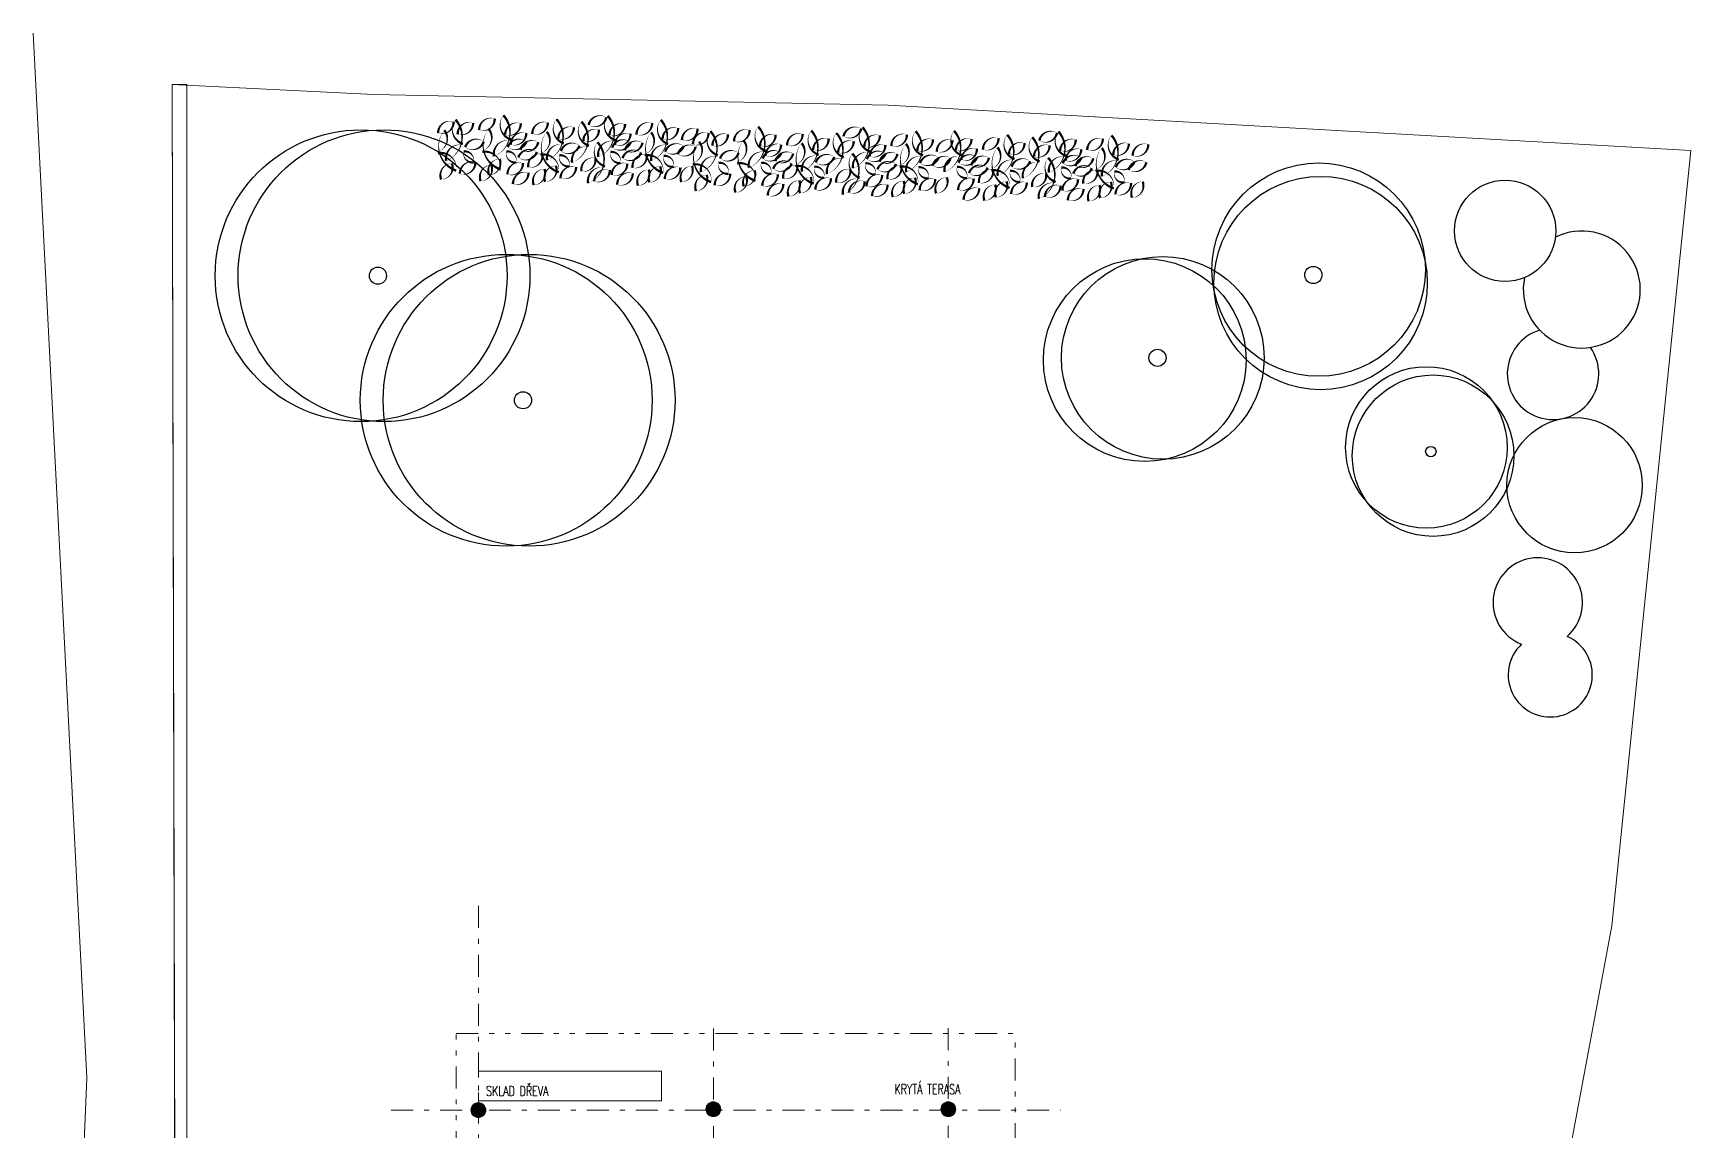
# Model space of a CAD drawing. Header units: metres. Extents: x -45 to 1930, y -347 to 488.
# Drawn here: x 139.84 to 173.36, y -13.33 to 8.87 of the extents above; entities that cross this region are included whole.
import ezdxf

# ---------------------------------------------------------------- set-up
doc = ezdxf.new("R2010")
doc.units = ezdxf.units.M
doc.linetypes.add('GETRENNT', pattern=[31.75, 12.7, -6.35, 0, -6.35, 0, -6.35])
doc.linetypes.add('ČERCHOVANÁ', pattern=[25.4, 12.7, -6.35, 0, -6.35])
for name, color, linetype in [('okna', 4, 'Continuous'), ('OSA', 7, 'ČERCHOVANÁ'), ('popis', 6, 'Continuous'), ('SRAFY', 3, 'Continuous'), ('zariz.predmety', 203, 'Continuous'), ('ZDIVO', 1, 'Continuous')]:
    doc.layers.add(name, color=color, linetype=linetype)
doc.styles.add('ROMANS', font='romans.shx', dxfattribs={"width": 0.7})

msp = doc.modelspace()

# ---------------------------------------------------------------- hatches: boundary and pattern name
at = {"layer": 'SRAFY', "linetype": 'Continuous', "lineweight": 0}
h = msp.add_hatch(color=256, dxfattribs=at)
edge = h.paths.add_edge_path()
edge.add_arc((148.843172, -12.907673), 0.15, 0, 360)
h = msp.add_hatch(color=256, dxfattribs=at)
edge = h.paths.add_edge_path()
edge.add_arc((153.593172, -12.888423), 0.15, 0, 360)
h = msp.add_hatch(color=256, dxfattribs=at)
edge = h.paths.add_edge_path()
edge.add_arc((158.343172, -12.888423), 0.15, 0, 360)

# ---------------------------------------------------------------- linework, layer by layer
at = {"linetype": 'Continuous', "lineweight": 0}
for p, q in [((139.841179, 8.871826), (140.92745, -12.252057)), ((142.706348, -15.181693), (142.651262, 7.836083)), ((142.651262, 7.836083), (142.951262, 7.836083)), ((142.951262, 7.836083), (142.947841, -15.181115)), ((140.92745, -12.252057), (140.618419, -19.642893))]:
    msp.add_line(p, q, dxfattribs=at)
at = {"layer": 'okna', "linetype": 'Continuous', "lineweight": 0}
for p, q in [((148.843172, -12.117932), (152.544429, -12.117932)), ((148.843172, -12.248227), (148.843172, -12.117932)), ((152.544429, -12.117932), (152.544429, -12.717932)), ((148.843172, -12.717932), (148.843172, -12.548227)), ((152.544429, -12.717932), (148.843172, -12.717932))]:
    msp.add_line(p, q, dxfattribs=at)
at = {"layer": 'OSA', "color": 253, "lineweight": 0, "ltscale": 0.035}
for p, q in [((148.843172, -8.77749), (148.843172, -33.800245)), ((153.593172, -11.256196), (153.593172, -34.030199)), ((158.343172, -11.2472), (158.343172, -36.508916)), ((147.079203, -12.907673), (160.608595, -12.907673))]:
    msp.add_line(p, q, dxfattribs=at)
at = {"layer": 'zariz.predmety', "color": 253, "linetype": 'Continuous', "ltscale": 0.001}
for points in [[(148.342213, 7.08103, 0, 0, 0.520567051), (148.342213, 7.08103, 0, 0.05, 0.520567051), (148.028473, 6.851085, 0, 0.05, 0.520567051), (148.342213, 7.08103, 0.05, 0.05, 0)], [(148.380104, 7.121484, 0, 0, 0.520567051), (148.380104, 7.121484, 0, 0.05, 0.520567051), (148.529935, 6.633121, 0, 0.05, 0.520567051), (148.508255, 6.61002, 0, 0.05, 0.520567051), (148.19116, 6.290648, 0, 0.05, 0.520567051), (148.380104, 7.121484, 0.05, 0.05, 0)], [(148.736428, 7.057903, 0, 0, 0.520567051), (148.736428, 7.057903, 0, 0.05, 0.520567051), (148.422687, 6.827959, 0, 0.05, 0.520567051), (148.736428, 7.057903, 0.05, 0.05, 0)], [(149.172735, 7.142875, 0, 0, 0.520567051), (149.172735, 7.142875, 0, 0.05, 0.520567051), (148.858994, 6.91293, 0, 0.05, 0.520567051), (149.172735, 7.142875, 0.05, 0.05, 0)], [(149.347385, 7.211117, 0, 0, 0.520567051), (149.347385, 7.211117, 0, 0.05, 0.520567051), (149.497216, 6.722754, 0, 0.05, 0.520567051), (149.475535, 6.699653, 0, 0.05, 0.520567051), (149.158441, 6.380281, 0, 0.05, 0.520567051), (149.347385, 7.211117, 0.05, 0.05, 0)], [(149.698979, 7.045852, 0, 0, 0.520567051), (149.698979, 7.045852, 0, 0.05, 0.520567051), (149.385239, 6.815907, 0, 0.05, 0.520567051), (149.698979, 7.045852, 0.05, 0.05, 0)], [(150.24596, 7.063348, 0, 0, 0.520567051), (150.24596, 7.063348, 0, 0.05, 0.520567051), (149.932219, 6.833403, 0, 0.05, 0.520567051), (150.24596, 7.063348, 0.05, 0.05, 0)], [(150.420609, 7.131589, 0, 0, 0.520567051), (150.420609, 7.131589, 0, 0.05, 0.520567051), (150.57044, 6.643227, 0, 0.05, 0.520567051), (150.54876, 6.620126, 0, 0.05, 0.520567051), (150.231666, 6.300754, 0, 0.05, 0.520567051), (150.420609, 7.131589, 0.05, 0.05, 0)], [(150.92686, 7.082746, 0, 0, 0.520567051), (150.92686, 7.082746, 0, 0.05, 0.520567051), (151.076691, 6.594383, 0, 0.05, 0.520567051), (151.05501, 6.571282, 0, 0.05, 0.520567051), (150.737916, 6.25191, 0, 0.05, 0.520567051), (150.92686, 7.082746, 0.05, 0.05, 0)], [(151.0721, 7.014701, 0, 0, 0.520567051), (151.0721, 7.014701, 0, 0.05, 0.520567051), (151.42867, 7.170153, 0, 0.05, 0.520567051), (151.0721, 7.014701, 0.05, 0.05, 0)], [(151.455504, 7.199532, 0, 0, 0.520567051), (151.455504, 7.199532, 0, 0.05, 0.520567051), (151.605336, 6.711169, 0, 0.05, 0.520567051), (151.583655, 6.688068, 0, 0.05, 0.520567051), (151.266561, 6.368696, 0, 0.05, 0.520567051), (151.455504, 7.199532, 0.05, 0.05, 0)], [(151.807099, 7.034267, 0, 0, 0.520567051), (151.807099, 7.034267, 0, 0.05, 0.520567051), (151.493358, 6.804323, 0, 0.05, 0.520567051), (151.807099, 7.034267, 0.05, 0.05, 0)], [(152.354079, 7.051763, 0, 0, 0.520567051), (152.354079, 7.051763, 0, 0.05, 0.520567051), (152.040339, 6.821819, 0, 0.05, 0.520567051), (152.354079, 7.051763, 0.05, 0.05, 0)], [(152.528729, 7.120005, 0, 0, 0.520567051), (152.528729, 7.120005, 0, 0.05, 0.520567051), (152.67856, 6.631642, 0, 0.05, 0.520567051), (152.65688, 6.608541, 0, 0.05, 0.520567051), (152.339785, 6.289169, 0, 0.05, 0.520567051), (152.528729, 7.120005, 0.05, 0.05, 0)], [(148.393963, 6.091683, 0, 0, 0.520567051), (148.393963, 6.091683, 0, 0.05, 0.520567051), (148.024203, 6.444138, 0, 0.05, 0.520567051), (148.031795, 6.474896, 0, 0.05, 0.520567051), (148.151904, 6.908626, 0, 0.05, 0.520567051), (148.393963, 6.091683, 0.05, 0.05, 0)], [(148.94996, 6.677352, 0, 0, 0.520567051), (148.94996, 6.677352, 0, 0.05, 0.520567051), (148.576988, 6.566902, 0, 0.05, 0.520567051), (148.94996, 6.677352, 0.05, 0.05, 0)], [(149.292308, 6.115807, 0, 0, 0.520567051), (149.292308, 6.115807, 0, 0.05, 0.520567051), (148.922548, 6.468263, 0, 0.05, 0.520567051), (148.930141, 6.499021, 0, 0.05, 0.520567051), (149.05025, 6.93275, 0, 0.05, 0.520567051), (149.292308, 6.115807, 0.05, 0.05, 0)], [(149.811369, 6.677186, 0, 0, 0.520567051), (149.811369, 6.677186, 0, 0.05, 0.520567051), (149.438396, 6.566736, 0, 0.05, 0.520567051), (149.811369, 6.677186, 0.05, 0.05, 0)], [(149.809652, 6.849379, 0, 0, 0.520567051), (149.809652, 6.849379, 0, 0.05, 0.520567051), (149.495911, 6.619435, 0, 0.05, 0.520567051), (149.809652, 6.849379, 0.05, 0.05, 0)], [(149.696127, 6.511781, 0, 0, 0.520567051), (149.696127, 6.511781, 0, 0.05, 0.520567051), (150.052698, 6.667234, 0, 0.05, 0.520567051), (149.696127, 6.511781, 0.05, 0.05, 0)], [(150.468463, 6.059136, 0, 0, 0.520567051), (150.468463, 6.059136, 0, 0.05, 0.520567051), (150.098702, 6.411592, 0, 0.05, 0.520567051), (150.106295, 6.44235, 0, 0.05, 0.520567051), (150.226404, 6.876079, 0, 0.05, 0.520567051), (150.468463, 6.059136, 0.05, 0.05, 0)], [(150.772204, 6.966325, 0, 0, 0.520567051), (150.772204, 6.966325, 0, 0.05, 0.520567051), (150.458463, 6.73638, 0, 0.05, 0.520567051), (150.772204, 6.966325, 0.05, 0.05, 0)], [(151.278454, 6.917481, 0, 0, 0.520567051), (151.278454, 6.917481, 0, 0.05, 0.520567051), (150.964713, 6.687537, 0, 0.05, 0.520567051), (151.278454, 6.917481, 0.05, 0.05, 0)], [(151.919489, 6.665601, 0, 0, 0.520567051), (151.919489, 6.665601, 0, 0.05, 0.520567051), (151.546516, 6.555151, 0, 0.05, 0.520567051), (151.919489, 6.665601, 0.05, 0.05, 0)], [(151.917772, 6.837794, 0, 0, 0.520567051), (151.917772, 6.837794, 0, 0.05, 0.520567051), (151.604031, 6.60785, 0, 0.05, 0.520567051), (151.917772, 6.837794, 0.05, 0.05, 0)], [(151.804247, 6.500197, 0, 0, 0.520567051), (151.804247, 6.500197, 0, 0.05, 0.520567051), (152.160817, 6.655649, 0, 0.05, 0.520567051), (151.804247, 6.500197, 0.05, 0.05, 0)], [(152.576582, 6.047552, 0, 0, 0.520567051), (152.576582, 6.047552, 0, 0.05, 0.520567051), (152.206822, 6.400007, 0, 0.05, 0.520567051), (152.214415, 6.430765, 0, 0.05, 0.520567051), (152.334523, 6.864495, 0, 0.05, 0.520567051), (152.576582, 6.047552, 0.05, 0.05, 0)], [(152.880324, 6.95474, 0, 0, 0.520567051), (152.880324, 6.95474, 0, 0.05, 0.520567051), (152.566583, 6.724796, 0, 0.05, 0.520567051), (152.880324, 6.95474, 0.05, 0.05, 0)], [(153.272909, 6.937795, 0, 0, 0.520567051), (153.272909, 6.937795, 0, 0.05, 0.520567051), (152.959169, 6.70785, 0, 0.05, 0.520567051), (153.272909, 6.937795, 0.05, 0.05, 0)], [(153.54608, 5.861223, 0, 0, 0.520567051), (153.54608, 5.861223, 0, 0.05, 0.520567051), (153.17632, 6.213679, 0, 0.05, 0.520567051), (153.183912, 6.244437, 0, 0.05, 0.520567051), (153.304021, 6.678166, 0, 0.05, 0.520567051), (153.54608, 5.861223, 0.05, 0.05, 0)], [(153.49433, 6.85057, 0, 0, 0.520567051), (153.49433, 6.85057, 0, 0.05, 0.520567051), (153.18059, 6.620625, 0, 0.05, 0.520567051), (153.49433, 6.85057, 0.05, 0.05, 0)], [(153.532221, 6.891024, 0, 0, 0.520567051), (153.532221, 6.891024, 0, 0.05, 0.520567051), (153.682052, 6.402662, 0, 0.05, 0.520567051), (153.660372, 6.37956, 0, 0.05, 0.520567051), (153.343277, 6.060188, 0, 0.05, 0.520567051), (153.532221, 6.891024, 0.05, 0.05, 0)], [(153.888545, 6.827444, 0, 0, 0.520567051), (153.888545, 6.827444, 0, 0.05, 0.520567051), (153.574804, 6.597499, 0, 0.05, 0.520567051), (153.888545, 6.827444, 0.05, 0.05, 0)], [(154.324852, 6.912415, 0, 0, 0.520567051), (154.324852, 6.912415, 0, 0.05, 0.520567051), (154.011111, 6.682471, 0, 0.05, 0.520567051), (154.324852, 6.912415, 0.05, 0.05, 0)], [(154.444425, 5.885348, 0, 0, 0.520567051), (154.444425, 5.885348, 0, 0.05, 0.520567051), (154.074665, 6.237803, 0, 0.05, 0.520567051), (154.082258, 6.268561, 0, 0.05, 0.520567051), (154.202367, 6.70229, 0, 0.05, 0.520567051), (154.444425, 5.885348, 0.05, 0.05, 0)], [(154.499502, 6.980657, 0, 0, 0.520567051), (154.499502, 6.980657, 0, 0.05, 0.520567051), (154.649333, 6.492294, 0, 0.05, 0.520567051), (154.627652, 6.469193, 0, 0.05, 0.520567051), (154.310558, 6.149821, 0, 0.05, 0.520567051), (154.499502, 6.980657, 0.05, 0.05, 0)], [(154.851097, 6.815392, 0, 0, 0.520567051), (154.851097, 6.815392, 0, 0.05, 0.520567051), (154.537356, 6.585448, 0, 0.05, 0.520567051), (154.851097, 6.815392, 0.05, 0.05, 0)], [(155.398077, 6.832888, 0, 0, 0.520567051), (155.398077, 6.832888, 0, 0.05, 0.520567051), (155.084336, 6.602944, 0, 0.05, 0.520567051), (155.398077, 6.832888, 0.05, 0.05, 0)], [(155.572726, 6.90113, 0, 0, 0.520567051), (155.572726, 6.90113, 0, 0.05, 0.520567051), (155.722557, 6.412767, 0, 0.05, 0.520567051), (155.700877, 6.389666, 0, 0.05, 0.520567051), (155.383783, 6.070294, 0, 0.05, 0.520567051), (155.572726, 6.90113, 0.05, 0.05, 0)], [(155.924321, 6.735865, 0, 0, 0.520567051), (155.924321, 6.735865, 0, 0.05, 0.520567051), (155.61058, 6.505921, 0, 0.05, 0.520567051), (155.924321, 6.735865, 0.05, 0.05, 0)], [(156.078977, 6.852286, 0, 0, 0.520567051), (156.078977, 6.852286, 0, 0.05, 0.520567051), (156.228808, 6.363924, 0, 0.05, 0.520567051), (156.207127, 6.340822, 0, 0.05, 0.520567051), (155.890033, 6.02145, 0, 0.05, 0.520567051), (156.078977, 6.852286, 0.05, 0.05, 0)], [(156.430571, 6.687022, 0, 0, 0.520567051), (156.430571, 6.687022, 0, 0.05, 0.520567051), (156.11683, 6.457077, 0, 0.05, 0.520567051), (156.430571, 6.687022, 0.05, 0.05, 0)], [(156.224217, 6.784241, 0, 0, 0.520567051), (156.224217, 6.784241, 0, 0.05, 0.520567051), (156.580787, 6.939693, 0, 0.05, 0.520567051), (156.224217, 6.784241, 0.05, 0.05, 0)], [(156.607622, 6.969072, 0, 0, 0.520567051), (156.607622, 6.969072, 0, 0.05, 0.520567051), (156.757453, 6.48071, 0, 0.05, 0.520567051), (156.735772, 6.457608, 0, 0.05, 0.520567051), (156.418678, 6.138236, 0, 0.05, 0.520567051), (156.607622, 6.969072, 0.05, 0.05, 0)], [(156.959216, 6.803808, 0, 0, 0.520567051), (156.959216, 6.803808, 0, 0.05, 0.520567051), (156.645475, 6.573863, 0, 0.05, 0.520567051), (156.959216, 6.803808, 0.05, 0.05, 0)], [(157.506196, 6.821303, 0, 0, 0.520567051), (157.506196, 6.821303, 0, 0.05, 0.520567051), (157.192456, 6.591359, 0, 0.05, 0.520567051), (157.506196, 6.821303, 0.05, 0.05, 0)], [(157.680846, 6.889545, 0, 0, 0.520567051), (157.680846, 6.889545, 0, 0.05, 0.520567051), (157.830677, 6.401183, 0, 0.05, 0.520567051), (157.808997, 6.378081, 0, 0.05, 0.520567051), (157.491902, 6.058709, 0, 0.05, 0.520567051), (157.680846, 6.889545, 0.05, 0.05, 0)], [(158.032441, 6.72428, 0, 0, 0.520567051), (158.032441, 6.72428, 0, 0.05, 0.520567051), (157.7187, 6.494336, 0, 0.05, 0.520567051), (158.032441, 6.72428, 0.05, 0.05, 0)], [(158.425027, 6.707335, 0, 0, 0.520567051), (158.425027, 6.707335, 0, 0.05, 0.520567051), (158.111286, 6.477391, 0, 0.05, 0.520567051), (158.425027, 6.707335, 0.05, 0.05, 0)], [(158.459419, 6.895698, 0, 0, 0.520567051), (158.459419, 6.895698, 0, 0.05, 0.520567051), (158.60925, 6.407335, 0, 0.05, 0.520567051), (158.58757, 6.384234, 0, 0.05, 0.520567051), (158.270475, 6.064862, 0, 0.05, 0.520567051), (158.459419, 6.895698, 0.05, 0.05, 0)], [(158.811014, 6.730433, 0, 0, 0.520567051), (158.811014, 6.730433, 0, 0.05, 0.520567051), (158.497273, 6.500489, 0, 0.05, 0.520567051), (158.811014, 6.730433, 0.05, 0.05, 0)], [(159.357994, 6.747929, 0, 0, 0.520567051), (159.357994, 6.747929, 0, 0.05, 0.520567051), (159.044253, 6.517984, 0, 0.05, 0.520567051), (159.357994, 6.747929, 0.05, 0.05, 0)], [(159.532644, 6.816171, 0, 0, 0.520567051), (159.532644, 6.816171, 0, 0.05, 0.520567051), (159.682475, 6.327808, 0, 0.05, 0.520567051), (159.660794, 6.304707, 0, 0.05, 0.520567051), (159.3437, 5.985335, 0, 0.05, 0.520567051), (159.532644, 6.816171, 0.05, 0.05, 0)], [(160.038894, 6.767327, 0, 0, 0.520567051), (160.038894, 6.767327, 0, 0.05, 0.520567051), (160.188725, 6.278965, 0, 0.05, 0.520567051), (160.167044, 6.255863, 0, 0.05, 0.520567051), (159.84995, 5.936491, 0, 0.05, 0.520567051), (160.038894, 6.767327, 0.05, 0.05, 0)], [(160.184134, 6.699282, 0, 0, 0.520567051), (160.184134, 6.699282, 0, 0.05, 0.520567051), (160.540704, 6.854734, 0, 0.05, 0.520567051), (160.184134, 6.699282, 0.05, 0.05, 0)], [(160.567539, 6.884113, 0, 0, 0.520567051), (160.567539, 6.884113, 0, 0.05, 0.520567051), (160.71737, 6.395751, 0, 0.05, 0.520567051), (160.695689, 6.372649, 0, 0.05, 0.520567051), (160.378595, 6.053277, 0, 0.05, 0.520567051), (160.567539, 6.884113, 0.05, 0.05, 0)], [(160.919133, 6.718848, 0, 0, 0.520567051), (160.919133, 6.718848, 0, 0.05, 0.520567051), (160.605393, 6.488904, 0, 0.05, 0.520567051), (160.919133, 6.718848, 0.05, 0.05, 0)], [(161.466114, 6.736344, 0, 0, 0.520567051), (161.466114, 6.736344, 0, 0.05, 0.520567051), (161.152373, 6.5064, 0, 0.05, 0.520567051), (161.466114, 6.736344, 0.05, 0.05, 0)], [(161.640763, 6.804586, 0, 0, 0.520567051), (161.640763, 6.804586, 0, 0.05, 0.520567051), (161.790594, 6.316224, 0, 0.05, 0.520567051), (161.768914, 6.293122, 0, 0.05, 0.520567051), (161.45182, 5.97375, 0, 0.05, 0.520567051), (161.640763, 6.804586, 0.05, 0.05, 0)], [(148.745675, 6.258071, 0, 0, 0.520567051), (148.745675, 6.258071, 0, 0.05, 0.520567051), (148.545965, 6.480364, 0, 0.05, 0.520567051), (148.745675, 6.258071, 0.05, 0.05, 0)], [(149.607084, 6.257905, 0, 0, 0.520567051), (149.607084, 6.257905, 0, 0.05, 0.520567051), (149.407374, 6.480198, 0, 0.05, 0.520567051), (149.607084, 6.257905, 0.05, 0.05, 0)], [(150.023185, 6.468828, 0, 0, 0.520567051), (150.023185, 6.468828, 0, 0.05, 0.520567051), (149.650212, 6.358378, 0, 0.05, 0.520567051), (150.023185, 6.468828, 0.05, 0.05, 0)], [(149.852976, 6.159724, 0, 0, 0.520567051), (149.852976, 6.159724, 0, 0.05, 0.520567051), (150.136077, 6.426485, 0, 0.05, 0.520567051), (149.852976, 6.159724, 0.05, 0.05, 0)], [(150.680308, 6.178378, 0, 0, 0.520567051), (150.680308, 6.178378, 0, 0.05, 0.520567051), (150.480599, 6.40067, 0, 0.05, 0.520567051), (150.680308, 6.178378, 0.05, 0.05, 0)], [(150.884594, 6.597659, 0, 0, 0.520567051), (150.884594, 6.597659, 0, 0.05, 0.520567051), (150.511621, 6.487209, 0, 0.05, 0.520567051), (150.884594, 6.597659, 0.05, 0.05, 0)], [(150.9262, 6.080196, 0, 0, 0.520567051), (150.9262, 6.080196, 0, 0.05, 0.520567051), (151.209301, 6.346958, 0, 0.05, 0.520567051), (150.9262, 6.080196, 0.05, 0.05, 0)], [(151.250291, 6.666637, 0, 0, 0.520567051), (151.250291, 6.666637, 0, 0.05, 0.520567051), (151.400122, 6.178275, 0, 0.05, 0.520567051), (151.378442, 6.155173, 0, 0.05, 0.520567051), (151.061347, 5.835801, 0, 0.05, 0.520567051), (151.250291, 6.666637, 0.05, 0.05, 0)], [(151.715203, 6.24632, 0, 0, 0.520567051), (151.715203, 6.24632, 0, 0.05, 0.520567051), (151.515494, 6.468613, 0, 0.05, 0.520567051), (151.715203, 6.24632, 0.05, 0.05, 0)], [(152.131304, 6.457243, 0, 0, 0.520567051), (152.131304, 6.457243, 0, 0.05, 0.520567051), (151.758332, 6.346794, 0, 0.05, 0.520567051), (152.131304, 6.457243, 0.05, 0.05, 0)], [(151.961095, 6.148139, 0, 0, 0.520567051), (151.961095, 6.148139, 0, 0.05, 0.520567051), (152.244196, 6.4149, 0, 0.05, 0.520567051), (151.961095, 6.148139, 0.05, 0.05, 0)], [(152.788428, 6.166793, 0, 0, 0.520567051), (152.788428, 6.166793, 0, 0.05, 0.520567051), (152.588718, 6.389086, 0, 0.05, 0.520567051), (152.788428, 6.166793, 0.05, 0.05, 0)], [(152.992713, 6.586074, 0, 0, 0.520567051), (152.992713, 6.586074, 0, 0.05, 0.520567051), (152.619741, 6.475624, 0, 0.05, 0.520567051), (152.992713, 6.586074, 0.05, 0.05, 0)], [(152.877472, 6.42067, 0, 0, 0.520567051), (152.877472, 6.42067, 0, 0.05, 0.520567051), (153.234042, 6.576122, 0, 0.05, 0.520567051), (152.877472, 6.42067, 0.05, 0.05, 0)], [(154.102077, 6.446892, 0, 0, 0.520567051), (154.102077, 6.446892, 0, 0.05, 0.520567051), (153.729105, 6.336443, 0, 0.05, 0.520567051), (154.102077, 6.446892, 0.05, 0.05, 0)], [(154.963486, 6.446726, 0, 0, 0.520567051), (154.963486, 6.446726, 0, 0.05, 0.520567051), (154.590513, 6.336277, 0, 0.05, 0.520567051), (154.963486, 6.446726, 0.05, 0.05, 0)], [(154.961769, 6.618919, 0, 0, 0.520567051), (154.961769, 6.618919, 0, 0.05, 0.520567051), (154.648029, 6.388975, 0, 0.05, 0.520567051), (154.961769, 6.618919, 0.05, 0.05, 0)], [(154.848245, 6.281322, 0, 0, 0.520567051), (154.848245, 6.281322, 0, 0.05, 0.520567051), (155.204815, 6.436774, 0, 0.05, 0.520567051), (154.848245, 6.281322, 0.05, 0.05, 0)], [(155.62058, 5.828677, 0, 0, 0.520567051), (155.62058, 5.828677, 0, 0.05, 0.520567051), (155.250819, 6.181132, 0, 0.05, 0.520567051), (155.258412, 6.21189, 0, 0.05, 0.520567051), (155.378521, 6.64562, 0, 0.05, 0.520567051), (155.62058, 5.828677, 0.05, 0.05, 0)], [(156.036711, 6.367199, 0, 0, 0.520567051), (156.036711, 6.367199, 0, 0.05, 0.520567051), (155.663738, 6.256749, 0, 0.05, 0.520567051), (156.036711, 6.367199, 0.05, 0.05, 0)], [(156.402408, 6.436178, 0, 0, 0.520567051), (156.402408, 6.436178, 0, 0.05, 0.520567051), (156.552239, 5.947815, 0, 0.05, 0.520567051), (156.530559, 5.924714, 0, 0.05, 0.520567051), (156.213464, 5.605342, 0, 0.05, 0.520567051), (156.402408, 6.436178, 0.05, 0.05, 0)], [(157.071606, 6.435142, 0, 0, 0.520567051), (157.071606, 6.435142, 0, 0.05, 0.520567051), (156.698633, 6.324692, 0, 0.05, 0.520567051), (157.071606, 6.435142, 0.05, 0.05, 0)], [(157.069889, 6.607335, 0, 0, 0.520567051), (157.069889, 6.607335, 0, 0.05, 0.520567051), (156.756148, 6.37739, 0, 0.05, 0.520567051), (157.069889, 6.607335, 0.05, 0.05, 0)], [(156.956364, 6.269737, 0, 0, 0.520567051), (156.956364, 6.269737, 0, 0.05, 0.520567051), (157.312934, 6.425189, 0, 0.05, 0.520567051), (156.956364, 6.269737, 0.05, 0.05, 0)], [(157.728699, 5.817092, 0, 0, 0.520567051), (157.728699, 5.817092, 0, 0.05, 0.520567051), (157.358939, 6.169547, 0, 0.05, 0.520567051), (157.366532, 6.200306, 0, 0.05, 0.520567051), (157.48664, 6.634035, 0, 0.05, 0.520567051), (157.728699, 5.817092, 0.05, 0.05, 0)], [(158.14483, 6.355614, 0, 0, 0.520567051), (158.14483, 6.355614, 0, 0.05, 0.520567051), (157.771858, 6.245165, 0, 0.05, 0.520567051), (158.14483, 6.355614, 0.05, 0.05, 0)], [(158.029589, 6.19021, 0, 0, 0.520567051), (158.029589, 6.19021, 0, 0.05, 0.520567051), (158.386159, 6.345662, 0, 0.05, 0.520567051), (158.029589, 6.19021, 0.05, 0.05, 0)], [(158.923403, 6.361767, 0, 0, 0.520567051), (158.923403, 6.361767, 0, 0.05, 0.520567051), (158.550431, 6.251317, 0, 0.05, 0.520567051), (158.923403, 6.361767, 0.05, 0.05, 0)], [(158.921687, 6.53396, 0, 0, 0.520567051), (158.921687, 6.53396, 0, 0.05, 0.520567051), (158.607946, 6.304016, 0, 0.05, 0.520567051), (158.921687, 6.53396, 0.05, 0.05, 0)], [(158.808162, 6.196363, 0, 0, 0.520567051), (158.808162, 6.196363, 0, 0.05, 0.520567051), (159.164732, 6.351815, 0, 0.05, 0.520567051), (158.808162, 6.196363, 0.05, 0.05, 0)], [(159.580497, 5.743718, 0, 0, 0.520567051), (159.580497, 5.743718, 0, 0.05, 0.520567051), (159.210737, 6.096173, 0, 0.05, 0.520567051), (159.218329, 6.126931, 0, 0.05, 0.520567051), (159.338438, 6.56066, 0, 0.05, 0.520567051), (159.580497, 5.743718, 0.05, 0.05, 0)], [(159.884238, 6.650906, 0, 0, 0.520567051), (159.884238, 6.650906, 0, 0.05, 0.520567051), (159.570497, 6.420961, 0, 0.05, 0.520567051), (159.884238, 6.650906, 0.05, 0.05, 0)], [(160.390488, 6.602062, 0, 0, 0.520567051), (160.390488, 6.602062, 0, 0.05, 0.520567051), (160.076748, 6.372118, 0, 0.05, 0.520567051), (160.390488, 6.602062, 0.05, 0.05, 0)], [(160.362325, 6.351218, 0, 0, 0.520567051), (160.362325, 6.351218, 0, 0.05, 0.520567051), (160.512156, 5.862856, 0, 0.05, 0.520567051), (160.490476, 5.839755, 0, 0.05, 0.520567051), (160.173382, 5.520383, 0, 0.05, 0.520567051), (160.362325, 6.351218, 0.05, 0.05, 0)], [(161.031523, 6.350182, 0, 0, 0.520567051), (161.031523, 6.350182, 0, 0.05, 0.520567051), (160.65855, 6.239733, 0, 0.05, 0.520567051), (161.031523, 6.350182, 0.05, 0.05, 0)], [(161.029806, 6.522376, 0, 0, 0.520567051), (161.029806, 6.522376, 0, 0.05, 0.520567051), (160.716065, 6.292431, 0, 0.05, 0.520567051), (161.029806, 6.522376, 0.05, 0.05, 0)], [(160.916281, 6.184778, 0, 0, 0.520567051), (160.916281, 6.184778, 0, 0.05, 0.520567051), (161.272852, 6.34023, 0, 0.05, 0.520567051), (160.916281, 6.184778, 0.05, 0.05, 0)], [(161.688616, 5.732133, 0, 0, 0.520567051), (161.688616, 5.732133, 0, 0.05, 0.520567051), (161.318856, 6.084588, 0, 0.05, 0.520567051), (161.326449, 6.115346, 0, 0.05, 0.520567051), (161.446558, 6.549076, 0, 0.05, 0.520567051), (161.688616, 5.732133, 0.05, 0.05, 0)], [(161.992358, 6.639321, 0, 0, 0.520567051), (161.992358, 6.639321, 0, 0.05, 0.520567051), (161.678617, 6.409377, 0, 0.05, 0.520567051), (161.992358, 6.639321, 0.05, 0.05, 0)], [(162.384944, 6.622376, 0, 0, 0.520567051), (162.384944, 6.622376, 0, 0.05, 0.520567051), (162.071203, 6.392432, 0, 0.05, 0.520567051), (162.384944, 6.622376, 0.05, 0.05, 0)], [(148.305264, 6.236973, 0, 0, 0.520567051), (148.305264, 6.236973, 0, 0.05, 0.520567051), (148.089814, 5.913106, 0, 0.05, 0.520567051), (148.305264, 6.236973, 0.05, 0.05, 0)], [(148.468112, 6.027759, 0, 0, 0.520567051), (148.468112, 6.027759, 0, 0.05, 0.520567051), (148.781853, 6.257704, 0, 0.05, 0.520567051), (148.468112, 6.027759, 0.05, 0.05, 0)], [(149.103868, 6.203532, 0, 0, 0.520567051), (149.103868, 6.203532, 0, 0.05, 0.520567051), (148.888418, 5.879665, 0, 0.05, 0.520567051), (149.103868, 6.203532, 0.05, 0.05, 0)], [(149.272545, 6.326605, 0, 0, 0.520567051), (149.272545, 6.326605, 0, 0.05, 0.520567051), (149.057095, 6.002739, 0, 0.05, 0.520567051), (149.272545, 6.326605, 0.05, 0.05, 0)], [(149.430664, 6.015708, 0, 0, 0.520567051), (149.430664, 6.015708, 0, 0.05, 0.520567051), (149.744405, 6.245652, 0, 0.05, 0.520567051), (149.430664, 6.015708, 0.05, 0.05, 0)], [(149.541337, 5.819235, 0, 0, 0.520567051), (149.541337, 5.819235, 0, 0.05, 0.520567051), (149.855078, 6.04918, 0, 0.05, 0.520567051), (149.541337, 5.819235, 0.05, 0.05, 0)], [(150.177092, 6.124004, 0, 0, 0.520567051), (150.177092, 6.124004, 0, 0.05, 0.520567051), (149.961643, 5.800138, 0, 0.05, 0.520567051), (150.177092, 6.124004, 0.05, 0.05, 0)], [(150.408862, 6.190094, 0, 0, 0.520567051), (150.408862, 6.190094, 0, 0.05, 0.520567051), (150.193413, 5.866228, 0, 0.05, 0.520567051), (150.408862, 6.190094, 0.05, 0.05, 0)], [(150.503889, 5.936181, 0, 0, 0.520567051), (150.503889, 5.936181, 0, 0.05, 0.520567051), (150.81763, 6.166125, 0, 0.05, 0.520567051), (150.503889, 5.936181, 0.05, 0.05, 0)], [(151.499011, 6.103997, 0, 0, 0.520567051), (151.499011, 6.103997, 0, 0.05, 0.520567051), (151.185271, 5.874052, 0, 0.05, 0.520567051), (151.499011, 6.103997, 0.05, 0.05, 0)], [(151.538784, 6.004123, 0, 0, 0.520567051), (151.538784, 6.004123, 0, 0.05, 0.520567051), (151.852525, 6.234068, 0, 0.05, 0.520567051), (151.538784, 6.004123, 0.05, 0.05, 0)], [(151.649457, 5.807651, 0, 0, 0.520567051), (151.649457, 5.807651, 0, 0.05, 0.520567051), (151.963197, 6.037595, 0, 0.05, 0.520567051), (151.649457, 5.807651, 0.05, 0.05, 0)], [(152.285212, 6.11242, 0, 0, 0.520567051), (152.285212, 6.11242, 0, 0.05, 0.520567051), (152.069762, 5.788554, 0, 0.05, 0.520567051), (152.285212, 6.11242, 0.05, 0.05, 0)], [(152.516982, 6.178509, 0, 0, 0.520567051), (152.516982, 6.178509, 0, 0.05, 0.520567051), (152.301532, 5.854643, 0, 0.05, 0.520567051), (152.516982, 6.178509, 0.05, 0.05, 0)], [(152.612008, 5.924596, 0, 0, 0.520567051), (152.612008, 5.924596, 0, 0.05, 0.520567051), (152.925749, 6.154541, 0, 0.05, 0.520567051), (152.612008, 5.924596, 0.05, 0.05, 0)], [(153.160545, 6.185372, 0, 0, 0.520567051), (153.160545, 6.185372, 0, 0.05, 0.520567051), (152.945095, 5.861506, 0, 0.05, 0.520567051), (153.160545, 6.185372, 0.05, 0.05, 0)], [(153.620229, 5.7973, 0, 0, 0.520567051), (153.620229, 5.7973, 0, 0.05, 0.520567051), (153.93397, 6.027244, 0, 0.05, 0.520567051), (153.620229, 5.7973, 0.05, 0.05, 0)], [(153.897792, 6.027611, 0, 0, 0.520567051), (153.897792, 6.027611, 0, 0.05, 0.520567051), (153.698082, 6.249904, 0, 0.05, 0.520567051), (153.897792, 6.027611, 0.05, 0.05, 0)], [(154.424662, 6.096146, 0, 0, 0.520567051), (154.424662, 6.096146, 0, 0.05, 0.520567051), (154.209212, 5.772279, 0, 0.05, 0.520567051), (154.424662, 6.096146, 0.05, 0.05, 0)], [(154.759201, 6.027445, 0, 0, 0.520567051), (154.759201, 6.027445, 0, 0.05, 0.520567051), (154.559491, 6.249738, 0, 0.05, 0.520567051), (154.759201, 6.027445, 0.05, 0.05, 0)], [(154.582781, 5.785248, 0, 0, 0.520567051), (154.582781, 5.785248, 0, 0.05, 0.520567051), (154.896522, 6.015193, 0, 0.05, 0.520567051), (154.582781, 5.785248, 0.05, 0.05, 0)], [(155.175302, 6.238368, 0, 0, 0.520567051), (155.175302, 6.238368, 0, 0.05, 0.520567051), (154.802329, 6.127919, 0, 0.05, 0.520567051), (155.175302, 6.238368, 0.05, 0.05, 0)], [(155.005093, 5.929264, 0, 0, 0.520567051), (155.005093, 5.929264, 0, 0.05, 0.520567051), (155.288194, 6.196025, 0, 0.05, 0.520567051), (155.005093, 5.929264, 0.05, 0.05, 0)], [(155.832425, 5.947918, 0, 0, 0.520567051), (155.832425, 5.947918, 0, 0.05, 0.520567051), (155.632716, 6.170211, 0, 0.05, 0.520567051), (155.832425, 5.947918, 0.05, 0.05, 0)], [(156.078317, 5.849737, 0, 0, 0.520567051), (156.078317, 5.849737, 0, 0.05, 0.520567051), (156.361418, 6.116498, 0, 0.05, 0.520567051), (156.078317, 5.849737, 0.05, 0.05, 0)], [(156.86732, 6.01586, 0, 0, 0.520567051), (156.86732, 6.01586, 0, 0.05, 0.520567051), (156.667611, 6.238153, 0, 0.05, 0.520567051), (156.86732, 6.01586, 0.05, 0.05, 0)], [(156.690901, 5.773664, 0, 0, 0.520567051), (156.690901, 5.773664, 0, 0.05, 0.520567051), (157.004642, 6.003608, 0, 0.05, 0.520567051), (156.690901, 5.773664, 0.05, 0.05, 0)], [(157.283421, 6.226784, 0, 0, 0.520567051), (157.283421, 6.226784, 0, 0.05, 0.520567051), (156.910449, 6.116334, 0, 0.05, 0.520567051), (157.283421, 6.226784, 0.05, 0.05, 0)], [(157.113212, 5.917679, 0, 0, 0.520567051), (157.113212, 5.917679, 0, 0.05, 0.520567051), (157.396313, 6.184441, 0, 0.05, 0.520567051), (157.113212, 5.917679, 0.05, 0.05, 0)], [(157.940545, 5.936333, 0, 0, 0.520567051), (157.940545, 5.936333, 0, 0.05, 0.520567051), (157.740835, 6.158626, 0, 0.05, 0.520567051), (157.940545, 5.936333, 0.05, 0.05, 0)], [(158.719118, 5.942486, 0, 0, 0.520567051), (158.719118, 5.942486, 0, 0.05, 0.520567051), (158.519408, 6.164779, 0, 0.05, 0.520567051), (158.719118, 5.942486, 0.05, 0.05, 0)], [(159.135219, 6.153409, 0, 0, 0.520567051), (159.135219, 6.153409, 0, 0.05, 0.520567051), (158.762246, 6.04296, 0, 0.05, 0.520567051), (159.135219, 6.153409, 0.05, 0.05, 0)], [(158.96501, 5.844305, 0, 0, 0.520567051), (158.96501, 5.844305, 0, 0.05, 0.520567051), (159.248111, 6.111066, 0, 0.05, 0.520567051), (158.96501, 5.844305, 0.05, 0.05, 0)], [(159.792343, 5.862959, 0, 0, 0.520567051), (159.792343, 5.862959, 0, 0.05, 0.520567051), (159.592633, 6.085252, 0, 0.05, 0.520567051), (159.792343, 5.862959, 0.05, 0.05, 0)], [(159.996628, 6.28224, 0, 0, 0.520567051), (159.996628, 6.28224, 0, 0.05, 0.520567051), (159.623655, 6.17179, 0, 0.05, 0.520567051), (159.996628, 6.28224, 0.05, 0.05, 0)], [(160.038234, 5.764778, 0, 0, 0.520567051), (160.038234, 5.764778, 0, 0.05, 0.520567051), (160.321336, 6.031539, 0, 0.05, 0.520567051), (160.038234, 5.764778, 0.05, 0.05, 0)], [(160.827238, 5.930901, 0, 0, 0.520567051), (160.827238, 5.930901, 0, 0.05, 0.520567051), (160.627528, 6.153194, 0, 0.05, 0.520567051), (160.827238, 5.930901, 0.05, 0.05, 0)], [(161.243339, 6.141825, 0, 0, 0.520567051), (161.243339, 6.141825, 0, 0.05, 0.520567051), (160.870366, 6.031375, 0, 0.05, 0.520567051), (161.243339, 6.141825, 0.05, 0.05, 0)], [(161.07313, 5.83272, 0, 0, 0.520567051), (161.07313, 5.83272, 0, 0.05, 0.520567051), (161.356231, 6.099481, 0, 0.05, 0.520567051), (161.07313, 5.83272, 0.05, 0.05, 0)], [(161.900462, 5.851374, 0, 0, 0.520567051), (161.900462, 5.851374, 0, 0.05, 0.520567051), (161.700753, 6.073667, 0, 0.05, 0.520567051), (161.900462, 5.851374, 0.05, 0.05, 0)], [(162.104748, 6.270655, 0, 0, 0.520567051), (162.104748, 6.270655, 0, 0.05, 0.520567051), (161.731775, 6.160206, 0, 0.05, 0.520567051), (162.104748, 6.270655, 0.05, 0.05, 0)], [(161.989506, 6.105251, 0, 0, 0.520567051), (161.989506, 6.105251, 0, 0.05, 0.520567051), (162.346076, 6.260703, 0, 0.05, 0.520567051), (161.989506, 6.105251, 0.05, 0.05, 0)], [(153.457381, 6.006513, 0, 0, 0.520567051), (153.457381, 6.006513, 0, 0.05, 0.520567051), (153.241931, 5.682647, 0, 0.05, 0.520567051), (153.457381, 6.006513, 0.05, 0.05, 0)], [(154.255985, 5.973072, 0, 0, 0.520567051), (154.255985, 5.973072, 0, 0.05, 0.520567051), (154.040535, 5.649206, 0, 0.05, 0.520567051), (154.255985, 5.973072, 0.05, 0.05, 0)], [(154.693454, 5.588776, 0, 0, 0.520567051), (154.693454, 5.588776, 0, 0.05, 0.520567051), (155.007195, 5.81872, 0, 0.05, 0.520567051), (154.693454, 5.588776, 0.05, 0.05, 0)], [(155.329209, 5.893545, 0, 0, 0.520567051), (155.329209, 5.893545, 0, 0.05, 0.520567051), (155.11376, 5.569679, 0, 0.05, 0.520567051), (155.329209, 5.893545, 0.05, 0.05, 0)], [(155.560979, 5.959634, 0, 0, 0.520567051), (155.560979, 5.959634, 0, 0.05, 0.520567051), (155.34553, 5.635768, 0, 0.05, 0.520567051), (155.560979, 5.959634, 0.05, 0.05, 0)], [(155.656006, 5.705721, 0, 0, 0.520567051), (155.656006, 5.705721, 0, 0.05, 0.520567051), (155.969747, 5.935666, 0, 0.05, 0.520567051), (155.656006, 5.705721, 0.05, 0.05, 0)], [(156.651128, 5.873537, 0, 0, 0.520567051), (156.651128, 5.873537, 0, 0.05, 0.520567051), (156.337388, 5.643593, 0, 0.05, 0.520567051), (156.651128, 5.873537, 0.05, 0.05, 0)], [(156.801574, 5.577191, 0, 0, 0.520567051), (156.801574, 5.577191, 0, 0.05, 0.520567051), (157.115314, 5.807135, 0, 0.05, 0.520567051), (156.801574, 5.577191, 0.05, 0.05, 0)], [(157.437329, 5.88196, 0, 0, 0.520567051), (157.437329, 5.88196, 0, 0.05, 0.520567051), (157.221879, 5.558094, 0, 0.05, 0.520567051), (157.437329, 5.88196, 0.05, 0.05, 0)], [(157.669099, 5.94805, 0, 0, 0.520567051), (157.669099, 5.94805, 0, 0.05, 0.520567051), (157.453649, 5.624184, 0, 0.05, 0.520567051), (157.669099, 5.94805, 0.05, 0.05, 0)], [(157.764125, 5.694136, 0, 0, 0.520567051), (157.764125, 5.694136, 0, 0.05, 0.520567051), (158.077866, 5.924081, 0, 0.05, 0.520567051), (157.764125, 5.694136, 0.05, 0.05, 0)], [(158.312662, 5.954912, 0, 0, 0.520567051), (158.312662, 5.954912, 0, 0.05, 0.520567051), (158.097212, 5.631046, 0, 0.05, 0.520567051), (158.312662, 5.954912, 0.05, 0.05, 0)], [(158.542698, 5.700289, 0, 0, 0.520567051), (158.542698, 5.700289, 0, 0.05, 0.520567051), (158.856439, 5.930234, 0, 0.05, 0.520567051), (158.542698, 5.700289, 0.05, 0.05, 0)], [(158.653371, 5.503816, 0, 0, 0.520567051), (158.653371, 5.503816, 0, 0.05, 0.520567051), (158.967112, 5.733761, 0, 0.05, 0.520567051), (158.653371, 5.503816, 0.05, 0.05, 0)], [(159.289127, 5.808586, 0, 0, 0.520567051), (159.289127, 5.808586, 0, 0.05, 0.520567051), (159.073677, 5.484719, 0, 0.05, 0.520567051), (159.289127, 5.808586, 0.05, 0.05, 0)], [(159.520896, 5.874675, 0, 0, 0.520567051), (159.520896, 5.874675, 0, 0.05, 0.520567051), (159.305447, 5.550809, 0, 0.05, 0.520567051), (159.520896, 5.874675, 0.05, 0.05, 0)], [(159.615923, 5.620762, 0, 0, 0.520567051), (159.615923, 5.620762, 0, 0.05, 0.520567051), (159.929664, 5.850706, 0, 0.05, 0.520567051), (159.615923, 5.620762, 0.05, 0.05, 0)], [(160.611046, 5.788578, 0, 0, 0.520567051), (160.611046, 5.788578, 0, 0.05, 0.520567051), (160.297305, 5.558634, 0, 0.05, 0.520567051), (160.611046, 5.788578, 0.05, 0.05, 0)], [(160.650818, 5.688704, 0, 0, 0.520567051), (160.650818, 5.688704, 0, 0.05, 0.520567051), (160.964559, 5.918649, 0, 0.05, 0.520567051), (160.650818, 5.688704, 0.05, 0.05, 0)], [(160.761491, 5.492232, 0, 0, 0.520567051), (160.761491, 5.492232, 0, 0.05, 0.520567051), (161.075232, 5.722176, 0, 0.05, 0.520567051), (160.761491, 5.492232, 0.05, 0.05, 0)], [(161.397246, 5.797001, 0, 0, 0.520567051), (161.397246, 5.797001, 0, 0.05, 0.520567051), (161.181797, 5.473135, 0, 0.05, 0.520567051), (161.397246, 5.797001, 0.05, 0.05, 0)], [(161.629016, 5.863091, 0, 0, 0.520567051), (161.629016, 5.863091, 0, 0.05, 0.520567051), (161.413566, 5.539224, 0, 0.05, 0.520567051), (161.629016, 5.863091, 0.05, 0.05, 0)], [(161.724043, 5.609177, 0, 0, 0.520567051), (161.724043, 5.609177, 0, 0.05, 0.520567051), (162.037783, 5.839122, 0, 0.05, 0.520567051), (161.724043, 5.609177, 0.05, 0.05, 0)], [(162.272579, 5.869953, 0, 0, 0.520567051), (162.272579, 5.869953, 0, 0.05, 0.520567051), (162.057129, 5.546087, 0, 0.05, 0.520567051), (162.272579, 5.869953, 0.05, 0.05, 0)]]:
    msp.add_lwpolyline(points, format="xyseb", close=True, dxfattribs=at)
for centre, radius in [((146.471344, 3.966224), 2.950006), ((146.934769, 3.966224), 2.950006), ((165.831139, 4.09012), 2.157183), ((165.86996, 3.818419), 2.157183), ((169.600095, 4.874), 1.02467), ((149.40484, 1.447751), 2.950006), ((149.868265, 1.447751), 2.950006), ((146.811455, 3.966224), 0.17334), ((162.315355, 2.259658), 2.049414), ((162.679885, 2.305206), 2.049414), ((165.722926, 3.981944), 0.17334), ((162.571672, 2.305206), 0.17334), ((168.008365, 0.494688), 1.632161), ((168.14272, 0.326811), 1.632161), ((149.744951, 1.447751), 0.17334), ((171.004553, -0.270941), 1.36865), ((168.098684, 0.410255), 0.105278)]:
    msp.add_circle(centre, radius, dxfattribs=at)
for centre, radius, start, end in [((171.150299, 3.686959), 1.183175, 168.2878046, 116.8273218), ((170.569322, 1.980948), 0.924913, 107.0042853, 35.3834263), ((170.26107, -2.643073), 0.904506, 310.9093952, 248.6021731), ((170.512651, -4.106302), 0.850863, 133.1193373, 66.392231)]:
    msp.add_arc(centre, radius, start, end, dxfattribs=at)
at = {"layer": 'ZDIVO', "linetype": 'Continuous', "lineweight": 0, "flags": 128}
msp.add_lwpolyline([(166.325758, -46.833055), (143.183432, -30.29346), (142.741859, -30.019693), (142.651262, 7.836083), (146.725913, 7.633634), (157.126179, 7.416588), (173.355135, 6.497163), (171.758768, -9.17884), (169.47157, -21.436195), (167.875314, -30.444402), (166.433603, -42.7286)], close=True, dxfattribs=at)
at = {"layer": 'ZDIVO', "linetype": 'GETRENNT', "lineweight": 0, "ltscale": 0.035, "flags": 128}
msp.add_lwpolyline([(148.393172, -11.360871), (159.693172, -11.360871), (159.693172, -35.600022), (159.842651, -35.678025), (159.842651, -36.185611), (148.393172, -30.210871)], close=True, dxfattribs=at)
at = {"layer": 'ZDIVO', "linetype": 'Continuous', "lineweight": 0}
for centre in [(148.843172, -12.907673), (153.593172, -12.888423), (158.343172, -12.888423)]:
    msp.add_circle(centre, 0.15, dxfattribs=at)

# ---------------------------------------------------------------- texts
at = {"layer": 'popis', "linetype": 'Continuous', "lineweight": 0, "char_height": 0.2, "width": 2.20915077, "attachment_point": 1, "style": 'ROMANS'}
for s, insert in [('SKLAD DŘEVA', (148.998489, -12.419739)), ('KRYTÁ TERASA', (157.255581, -12.38416))]:
    msp.add_mtext(s, dxfattribs=dict(at, insert=insert))

doc.saveas('drawing.dxf')
